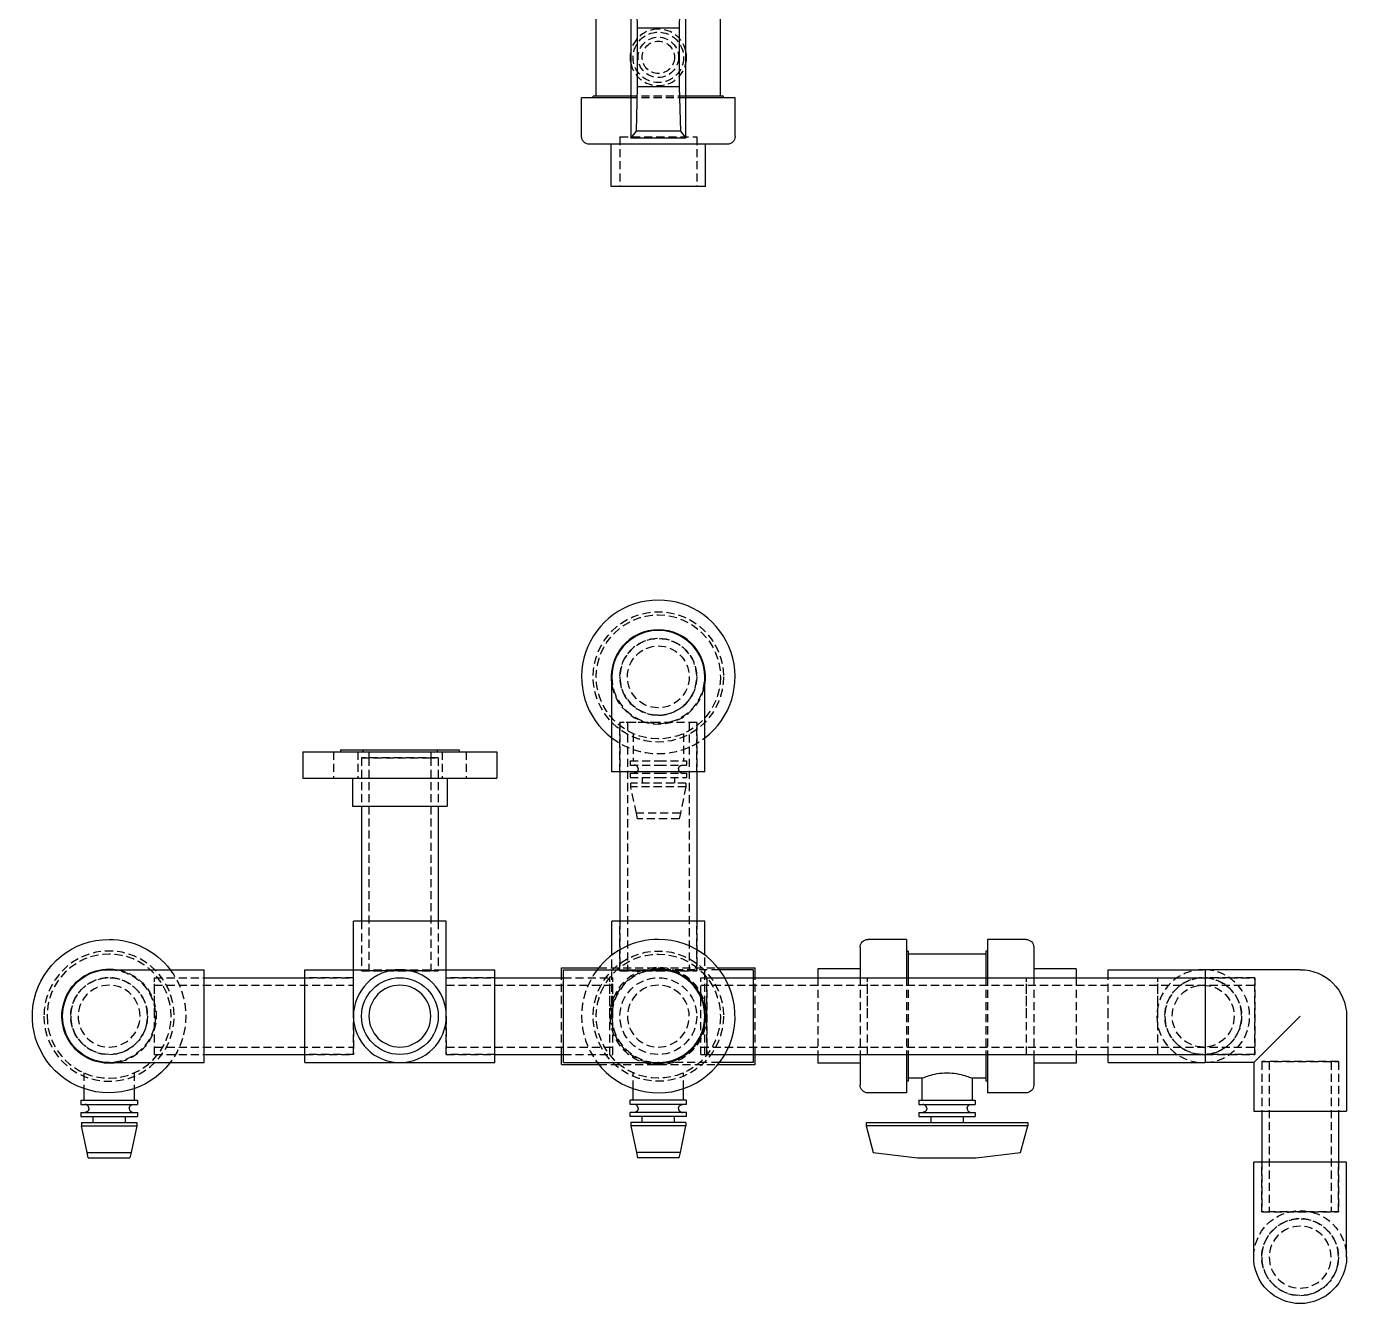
# Model space of a CAD drawing. Header units: inches. Extents: x 384 to 2495, y 344 to 1371.
# Drawn here: x 2203.48 to 2244.34, y 442.57 to 482.09 of the extents above; entities that cross this region are included whole.
import ezdxf

# ---------------------------------------------------------------- set-up
doc = ezdxf.new("R2010")
doc.units = ezdxf.units.IN
doc.header["$MEASUREMENT"] = 0
doc.linetypes.add('HIDDEN', pattern=[0.375, 0.25, -0.125])
doc.layers.add('HIDDEN', color=4, linetype='HIDDEN')
doc.layers.add('VISIBLE', color=7, linetype='Continuous')

msp = doc.modelspace()

# ---------------------------------------------------------------- linework, layer by layer
at = {"layer": 'HIDDEN'}
for p, q in [((2223.89, 479.931), (2222.18, 479.931)), ((2223.89, 479.881), (2222.18, 479.881)), ((2221.848, 478.672), (2224.223, 478.672)), ((2221.848, 478.672), (2221.848, 477.141)), ((2224.223, 478.672), (2224.223, 477.141)), ((2224.223, 460.555), (2221.848, 460.555)), ((2221.848, 460.555), (2221.848, 459.024)), ((2223.035, 460.555), (2221.848, 460.555)), ((2221.848, 459.024), (2221.848, 460.555)), ((2222.079, 460.555), (2222.079, 452.868)), ((2224.223, 460.555), (2223.035, 460.555)), ((2223.992, 460.555), (2223.992, 452.868)), ((2224.223, 460.555), (2224.223, 459.024)), ((2224.223, 459.024), (2224.223, 460.555)), ((2222.255, 460.207), (2222.255, 459.362)), ((2223.815, 460.207), (2223.815, 459.362)), ((2213.885, 459.706), (2213.885, 459.644)), ((2216.185, 459.706), (2216.185, 459.644)), ((2212.981, 459.644), (2212.981, 458.831)), ((2213.731, 459.644), (2213.731, 458.831)), ((2216.223, 459.456), (2213.848, 459.456)), ((2213.848, 459.456), (2213.848, 457.956)), ((2213.848, 459.456), (2215.875, 459.456)), ((2213.848, 459.456), (2213.848, 457.956)), ((2214.079, 459.644), (2214.079, 459.456)), ((2214.079, 459.456), (2214.079, 452.899)), ((2215.875, 459.456), (2216.223, 459.456)), ((2215.992, 459.644), (2215.992, 459.456)), ((2215.992, 459.456), (2215.992, 452.899)), ((2216.223, 459.456), (2216.223, 457.956)), ((2216.223, 459.456), (2216.223, 457.956)), ((2216.34, 459.644), (2216.34, 458.831)), ((2217.09, 459.644), (2217.09, 458.831)), ((2222.16, 459.362), (2223.035, 459.362)), ((2222.16, 459.362), (2222.16, 459.232)), ((2223.035, 459.362), (2223.91, 459.362)), ((2223.91, 459.362), (2223.91, 459.232)), ((2222.16, 459.232), (2223.035, 459.232)), ((2222.16, 458.982), (2223.035, 458.982)), ((2222.16, 458.982), (2222.16, 458.852)), ((2222.294, 459.231), (2222.285, 459.232)), ((2222.294, 458.982), (2222.285, 458.982)), ((2222.304, 459.23), (2222.294, 459.231)), ((2222.304, 458.983), (2222.294, 458.982)), ((2222.314, 459.228), (2222.304, 459.23)), ((2222.314, 458.985), (2222.304, 458.983)), ((2222.324, 459.226), (2222.314, 459.228)), ((2222.324, 458.988), (2222.314, 458.985)), ((2222.334, 459.222), (2222.324, 459.226)), ((2222.334, 458.992), (2222.324, 458.988)), ((2222.344, 459.217), (2222.334, 459.222)), ((2222.344, 458.996), (2222.334, 458.992)), ((2222.353, 459.211), (2222.344, 459.217)), ((2222.353, 459.002), (2222.344, 458.996)), ((2222.362, 459.205), (2222.353, 459.211)), ((2222.362, 459.008), (2222.353, 459.002)), ((2222.371, 459.198), (2222.362, 459.205)), ((2222.371, 459.016), (2222.362, 459.008)), ((2222.379, 459.19), (2222.371, 459.198)), ((2222.379, 459.024), (2222.371, 459.016)), ((2222.386, 459.18), (2222.379, 459.19)), ((2222.386, 459.033), (2222.379, 459.024)), ((2222.393, 459.17), (2222.386, 459.18)), ((2222.393, 459.043), (2222.386, 459.033)), ((2222.398, 459.16), (2222.393, 459.17)), ((2222.398, 459.054), (2222.393, 459.043)), ((2222.403, 459.148), (2222.398, 459.16)), ((2222.403, 459.065), (2222.398, 459.054)), ((2222.407, 459.137), (2222.403, 459.148)), ((2222.407, 459.077), (2222.403, 459.065)), ((2222.409, 459.125), (2222.407, 459.137)), ((2222.409, 459.089), (2222.407, 459.077)), ((2222.41, 459.113), (2222.409, 459.125)), ((2222.41, 459.101), (2222.409, 459.089)), ((2222.41, 459.113), (2222.41, 459.101)), ((2223.035, 459.232), (2223.91, 459.232)), ((2223.035, 458.982), (2223.91, 458.982)), ((2223.66, 459.113), (2223.661, 459.125)), ((2223.66, 459.113), (2223.66, 459.101)), ((2223.66, 459.101), (2223.661, 459.089)), ((2223.661, 459.125), (2223.664, 459.137)), ((2223.661, 459.089), (2223.664, 459.077)), ((2223.664, 459.137), (2223.667, 459.148)), ((2223.664, 459.077), (2223.667, 459.065)), ((2223.667, 459.148), (2223.672, 459.16)), ((2223.667, 459.065), (2223.672, 459.054)), ((2223.672, 459.16), (2223.678, 459.17)), ((2223.672, 459.054), (2223.678, 459.043)), ((2223.678, 459.17), (2223.684, 459.18)), ((2223.678, 459.043), (2223.684, 459.033)), ((2223.684, 459.18), (2223.692, 459.19)), ((2223.684, 459.033), (2223.692, 459.024)), ((2223.692, 459.19), (2223.699, 459.198)), ((2223.692, 459.024), (2223.699, 459.016)), ((2223.699, 459.198), (2223.708, 459.205)), ((2223.699, 459.016), (2223.708, 459.008)), ((2223.708, 459.205), (2223.717, 459.211)), ((2223.708, 459.008), (2223.717, 459.002)), ((2223.717, 459.211), (2223.727, 459.217)), ((2223.717, 459.002), (2223.727, 458.996)), ((2223.727, 459.217), (2223.737, 459.222)), ((2223.727, 458.996), (2223.737, 458.992)), ((2223.737, 459.222), (2223.747, 459.226)), ((2223.737, 458.992), (2223.747, 458.988)), ((2223.747, 459.226), (2223.757, 459.228)), ((2223.747, 458.988), (2223.757, 458.985)), ((2223.757, 459.228), (2223.766, 459.23)), ((2223.757, 458.985), (2223.766, 458.983)), ((2223.766, 459.23), (2223.776, 459.231)), ((2223.766, 458.983), (2223.776, 458.982)), ((2223.776, 459.231), (2223.785, 459.232)), ((2223.776, 458.982), (2223.785, 458.982)), ((2223.91, 458.982), (2223.91, 458.852)), ((2222.16, 458.852), (2223.035, 458.852)), ((2223.89, 458.672), (2222.18, 458.672)), ((2222.18, 458.562), (2222.18, 458.672)), ((2222.355, 457.74), (2222.18, 458.562)), ((2223.89, 458.562), (2222.18, 458.562)), ((2222.535, 458.852), (2222.535, 458.672)), ((2223.035, 458.852), (2223.91, 458.852)), ((2223.536, 458.852), (2223.536, 458.672)), ((2223.89, 458.562), (2223.716, 457.74)), ((2223.89, 458.672), (2223.89, 458.562)), ((2222.391, 457.572), (2222.355, 457.74)), ((2223.716, 457.74), (2222.355, 457.74)), ((2223.716, 457.74), (2223.68, 457.572)), ((2223.68, 457.572), (2222.391, 457.572)), ((2213.848, 454.399), (2213.848, 452.899)), ((2213.848, 454.399), (2213.848, 452.899)), ((2216.223, 454.399), (2216.223, 452.899)), ((2216.223, 454.399), (2216.223, 452.899)), ((2221.848, 454.399), (2221.848, 452.868)), ((2221.848, 452.868), (2221.848, 454.399)), ((2224.223, 454.399), (2224.223, 452.868)), ((2224.223, 452.868), (2224.223, 454.399)), ((2221.598, 451.462), (2221.598, 453.352)), ((2224.473, 452.649), (2224.473, 453.352)), ((2213.598, 452.899), (2213.848, 452.899)), ((2213.848, 452.899), (2216.223, 452.899)), ((2213.848, 452.899), (2213.848, 452.868)), ((2213.848, 452.868), (2213.848, 452.899)), ((2213.848, 452.899), (2216.223, 452.899)), ((2213.848, 452.868), (2216.223, 452.868)), ((2215.035, 452.868), (2213.848, 452.868)), ((2214.079, 452.899), (2214.079, 452.868)), ((2216.223, 452.868), (2215.035, 452.868)), ((2215.992, 452.899), (2215.992, 452.868)), ((2216.223, 452.899), (2216.223, 452.868)), ((2216.223, 452.868), (2216.223, 452.899)), ((2216.223, 452.899), (2216.473, 452.899)), ((2221.194, 452.962), (2223.035, 452.962)), ((2221.848, 452.868), (2224.223, 452.868)), ((2223.035, 452.868), (2221.848, 452.868)), ((2223.035, 452.962), (2224.877, 452.962)), ((2224.926, 452.899), (2223.035, 452.899)), ((2224.223, 452.868), (2223.035, 452.868)), ((2207.441, 450.274), (2207.441, 452.649)), ((2207.441, 452.649), (2208.973, 452.649)), ((2207.441, 451.462), (2207.441, 452.649)), ((2207.441, 452.649), (2208.973, 452.649)), ((2207.441, 452.418), (2213.598, 452.418)), ((2212.098, 452.649), (2213.598, 452.649)), ((2213.598, 452.649), (2212.098, 452.649)), ((2216.473, 452.649), (2217.973, 452.649)), ((2217.973, 452.649), (2216.473, 452.649)), ((2216.473, 452.418), (2221.629, 452.418)), ((2220.035, 451.462), (2220.035, 452.649)), ((2220.098, 452.649), (2221.629, 452.649)), ((2220.098, 452.649), (2221.629, 452.649)), ((2221.535, 450.274), (2221.535, 452.649)), ((2221.535, 451.462), (2221.535, 452.649)), ((2221.629, 450.274), (2221.629, 452.649)), ((2221.629, 451.462), (2221.629, 452.649)), ((2224.348, 450.274), (2224.348, 452.649)), ((2224.348, 452.649), (2225.973, 452.649)), ((2224.348, 452.418), (2241.494, 452.418)), ((2224.473, 451.462), (2224.473, 452.649)), ((2224.473, 452.649), (2225.973, 452.649)), ((2224.535, 452.649), (2224.535, 450.274)), ((2224.535, 451.462), (2224.535, 452.649)), ((2226.035, 451.462), (2226.035, 452.649)), ((2227.973, 452.649), (2227.973, 450.274)), ((2229.283, 452.649), (2229.283, 450.274)), ((2229.504, 450.274), (2229.504, 452.649)), ((2229.504, 451.462), (2229.504, 452.649)), ((2230.713, 452.649), (2230.713, 450.274)), ((2230.763, 452.649), (2230.763, 450.274)), ((2233.172, 452.649), (2233.172, 450.274)), ((2233.223, 452.649), (2233.223, 450.274)), ((2234.431, 450.274), (2234.431, 452.649)), ((2234.431, 451.462), (2234.431, 452.649)), ((2234.653, 452.649), (2234.653, 450.274)), ((2235.963, 452.649), (2235.963, 450.274)), ((2236.963, 451.462), (2236.963, 452.649)), ((2238.494, 450.274), (2238.494, 452.649)), ((2238.494, 451.462), (2238.494, 452.649)), ((2239.963, 452.649), (2241.494, 452.649)), ((2241.494, 452.649), (2239.963, 452.649)), ((2241.494, 451.462), (2241.494, 452.649)), ((2241.494, 452.649), (2241.494, 450.274)), ((2207.441, 450.274), (2207.441, 451.462)), ((2213.598, 450.274), (2213.598, 451.462)), ((2213.598, 451.462), (2213.598, 450.274)), ((2216.473, 450.274), (2216.473, 451.462)), ((2216.473, 451.462), (2216.473, 450.274)), ((2220.035, 450.274), (2220.035, 451.462)), ((2221.535, 450.274), (2221.535, 451.462)), ((2221.629, 450.274), (2221.629, 451.462)), ((2224.473, 450.274), (2224.473, 451.462)), ((2224.535, 450.274), (2224.535, 451.462)), ((2226.035, 450.274), (2226.035, 451.462)), ((2229.504, 450.274), (2229.504, 451.462)), ((2234.431, 450.274), (2234.431, 451.462)), ((2236.963, 450.274), (2236.963, 451.462)), ((2238.494, 450.274), (2238.494, 451.462)), ((2241.494, 450.274), (2241.494, 451.462)), ((2207.441, 450.505), (2213.598, 450.505)), ((2216.473, 450.505), (2221.629, 450.505)), ((2224.348, 450.505), (2241.494, 450.505)), ((2207.441, 450.274), (2208.973, 450.274)), ((2207.441, 450.274), (2208.973, 450.274)), ((2212.098, 450.274), (2213.598, 450.274)), ((2213.598, 450.274), (2212.098, 450.274)), ((2216.473, 450.274), (2217.973, 450.274)), ((2217.973, 450.274), (2216.473, 450.274)), ((2220.098, 450.274), (2221.629, 450.274)), ((2220.098, 450.274), (2221.629, 450.274)), ((2221.194, 449.962), (2223.035, 449.962)), ((2224.926, 450.024), (2223.035, 450.024)), ((2223.035, 449.962), (2224.877, 449.962)), ((2224.348, 450.274), (2225.973, 450.274)), ((2224.473, 450.274), (2225.973, 450.274)), ((2239.963, 450.274), (2241.494, 450.274)), ((2241.494, 450.274), (2239.963, 450.274)), ((2244.088, 450.055), (2241.713, 450.055)), ((2241.713, 450.055), (2241.713, 448.524)), ((2241.713, 450.055), (2244.088, 450.055)), ((2241.713, 450.055), (2241.713, 448.524)), ((2241.944, 450.055), (2241.944, 445.409)), ((2243.857, 450.055), (2243.857, 445.409)), ((2244.088, 450.055), (2244.088, 448.524)), ((2244.088, 450.055), (2244.088, 448.524)), ((2205.255, 449.707), (2205.255, 449.218)), ((2206.815, 449.707), (2206.815, 449.218)), ((2222.255, 449.218), (2222.255, 449.707)), ((2223.815, 449.218), (2223.815, 449.707)), ((2241.713, 446.94), (2241.713, 445.409)), ((2241.713, 445.409), (2241.713, 446.94)), ((2244.088, 446.94), (2244.088, 445.409)), ((2244.088, 445.409), (2244.088, 446.94)), ((2241.713, 445.409), (2244.088, 445.409)), ((2242.9, 445.409), (2241.713, 445.409)), ((2244.088, 445.409), (2242.9, 445.409))]:
    msp.add_line(p, q, dxfattribs=at)
for centre, radius in [((2223.035, 481.136), 0.78), ((2223.035, 481.136), 0.625), ((2223.035, 481.136), 0.5), ((2223.035, 461.962), 2.016), ((2223.035, 461.962), 1.92), ((2223.035, 461.962), 1.188), ((2223.035, 461.962), 0.957), ((2223.035, 451.462), 2.016), ((2223.035, 451.462), 1.92), ((2206.035, 451.462), 1.188), ((2223.035, 451.462), 1.188), ((2223.035, 451.462), 1.188), ((2239.9, 451.462), 1.188), ((2239.9, 451.462), 0.957), ((2242.9, 444.003), 1.188)]:
    msp.add_circle(centre, radius, dxfattribs=at)
at = {"layer": 'HIDDEN', "extrusion": (0, 0, -1)}
for centre, radius in [((-2223.035, 461.962), 1.188), ((-2206.035, 451.462), 2.016), ((-2206.035, 451.462), 1.92), ((-2223.035, 451.462), 1.5), ((-2206.035, 451.462), 1.188), ((-2206.035, 451.462), 0.957), ((-2223.035, 451.462), 0.957), ((-2239.9, 451.462), 1.188), ((-2242.9, 444.003), 1.188), ((-2242.9, 444.003), 0.957)]:
    msp.add_circle(centre, radius, dxfattribs=at)
at = {"layer": 'HIDDEN'}
for centre, radius, start, end in [((2223.035, 481.136), 0.875, 90, 167.7262), ((2223.035, 481.136), 0.875, 12.2738, 90), ((2223.035, 481.136), 0.875, 192.2738, 347.7262), ((2223.035, 461.962), 1.438, 180, 0), ((2223.035, 461.962), 1.46, 190.0719, 349.9281), ((2223.035, 461.962), 2.375, 232.7522, 307.2478), ((2223.035, 451.462), 2.375, 142.7522, 217.2478), ((2223.035, 451.462), 1.46, 100.0719, 259.9281), ((2223.035, 451.462), 1.438, 90, 270), ((2239.9, 451.462), 1.438, 90, 270), ((2239.9, 451.462), 1.438, 272.4919, 87.5081)]:
    msp.add_arc(centre, radius, start, end, dxfattribs=at)
at = {"layer": 'HIDDEN', "extrusion": (0, 0, -1)}
for centre, radius, start, end in [((-2206.035, 451.462), 1.438, 90, 270), ((-2206.035, 451.462), 1.46, 100.0719, 259.9281), ((-2206.035, 451.462), 2.375, 142.7522, 217.2478), ((-2242.9, 444.003), 1.438, 0, 180)]:
    msp.add_arc(centre, radius, start, end, dxfattribs=at)
at = {"layer": 'VISIBLE'}
for p, q in [((2222.18, 483.636), (2222.18, 478.636)), ((2222.391, 482.045), (2222.355, 483.416)), ((2223.716, 483.416), (2223.68, 482.045)), ((2223.89, 478.636), (2223.89, 483.636)), ((2221.115, 479.931), (2221.115, 482.341)), ((2224.955, 479.931), (2224.955, 482.341)), ((2222.391, 480.227), (2222.391, 482.045)), ((2223.68, 482.045), (2222.391, 482.045)), ((2223.68, 482.045), (2223.68, 480.227)), ((2222.355, 478.856), (2222.391, 480.227)), ((2223.68, 480.227), (2222.391, 480.227)), ((2223.68, 480.227), (2223.716, 478.856)), ((2222.18, 479.881), (2220.66, 479.881)), ((2220.66, 478.688), (2220.66, 479.881)), ((2222.18, 479.931), (2221.019, 479.931)), ((2221.019, 479.881), (2221.019, 479.931)), ((2225.051, 479.931), (2223.89, 479.931)), ((2225.41, 479.881), (2223.89, 479.881)), ((2225.051, 479.881), (2225.051, 479.931)), ((2225.41, 478.688), (2225.41, 479.881)), ((2222.18, 478.636), (2222.355, 478.856)), ((2223.89, 478.636), (2222.18, 478.636)), ((2223.716, 478.856), (2222.355, 478.856)), ((2223.716, 478.856), (2223.89, 478.636)), ((2225.173, 478.451), (2220.898, 478.451)), ((2221.575, 477.141), (2221.575, 478.451)), ((2224.495, 477.141), (2224.495, 478.451)), ((2224.495, 477.141), (2221.575, 477.141)), ((2221.598, 459.024), (2221.598, 461.962)), ((2224.473, 459.024), (2224.473, 461.962)), ((2213.2, 459.706), (2216.333, 459.706)), ((2213.2, 459.706), (2213.2, 459.644)), ((2216.333, 459.706), (2216.87, 459.706)), ((2216.87, 459.706), (2216.87, 459.644)), ((2212.035, 459.644), (2217.156, 459.644)), ((2212.035, 459.644), (2212.035, 458.831)), ((2217.156, 459.644), (2218.035, 459.644)), ((2218.035, 459.644), (2218.035, 458.831)), ((2223.035, 459.024), (2221.598, 459.024)), ((2221.848, 459.024), (2221.848, 454.399)), ((2224.473, 459.024), (2223.035, 459.024)), ((2224.223, 459.024), (2224.223, 454.399)), ((2212.035, 458.831), (2217.156, 458.831)), ((2213.566, 458.831), (2213.566, 457.956)), ((2216.504, 458.831), (2216.504, 457.956)), ((2217.156, 458.831), (2218.035, 458.831)), ((2213.566, 457.956), (2216.074, 457.956)), ((2213.848, 457.956), (2213.848, 454.399)), ((2216.074, 457.956), (2216.504, 457.956)), ((2216.223, 457.956), (2216.223, 454.399)), ((2216.473, 454.399), (2213.598, 454.399)), ((2213.598, 451.462), (2213.598, 454.399)), ((2216.473, 451.462), (2216.473, 454.399)), ((2223.035, 454.399), (2221.598, 454.399)), ((2221.598, 453.352), (2221.598, 454.399)), ((2224.473, 454.399), (2223.035, 454.399)), ((2224.473, 453.352), (2224.473, 454.399)), ((2229.283, 453.599), (2229.283, 452.649)), ((2230.713, 453.837), (2229.52, 453.837)), ((2230.713, 453.837), (2230.713, 452.649)), ((2233.223, 453.837), (2233.223, 452.649)), ((2234.415, 453.837), (2233.223, 453.837)), ((2234.653, 453.599), (2234.653, 452.649)), ((2230.763, 453.478), (2230.713, 453.478)), ((2230.763, 453.478), (2230.763, 452.649)), ((2233.172, 453.382), (2230.763, 453.382)), ((2233.172, 453.478), (2233.172, 452.649)), ((2233.223, 453.478), (2233.172, 453.478)), ((2206.035, 452.899), (2208.973, 452.899)), ((2208.973, 451.462), (2208.973, 452.899)), ((2212.098, 451.462), (2212.098, 452.899)), ((2212.098, 452.899), (2213.598, 452.899)), ((2216.473, 452.899), (2217.973, 452.899)), ((2217.973, 451.462), (2217.973, 452.899)), ((2220.035, 452.649), (2220.035, 452.962)), ((2220.035, 452.962), (2221.194, 452.962)), ((2220.098, 451.462), (2220.098, 452.899)), ((2220.098, 452.899), (2223.035, 452.899)), ((2224.877, 452.962), (2226.035, 452.962)), ((2225.973, 452.899), (2224.926, 452.899)), ((2225.973, 452.899), (2225.973, 451.462)), ((2226.035, 452.649), (2226.035, 452.962)), ((2227.973, 452.922), (2227.973, 452.649)), ((2229.283, 452.922), (2227.973, 452.922)), ((2235.963, 452.922), (2234.653, 452.922)), ((2235.963, 452.922), (2235.963, 452.649)), ((2236.963, 452.649), (2236.963, 452.899)), ((2236.963, 452.899), (2239.9, 452.899)), ((2239.963, 452.899), (2239.963, 450.024)), ((2242.9, 452.899), (2239.963, 452.899)), ((2208.973, 452.649), (2212.098, 452.649)), ((2217.973, 452.649), (2220.098, 452.649)), ((2225.973, 452.649), (2239.963, 452.649)), ((2208.973, 450.024), (2208.973, 451.462)), ((2212.098, 450.024), (2212.098, 451.462)), ((2217.973, 450.024), (2217.973, 451.462)), ((2220.098, 450.024), (2220.098, 451.462)), ((2225.973, 451.462), (2225.973, 450.024)), ((2242.9, 451.462), (2241.463, 450.024)), ((2244.338, 451.462), (2244.338, 448.524)), ((2206.035, 450.024), (2208.973, 450.024)), ((2208.973, 450.274), (2212.098, 450.274)), ((2212.098, 450.024), (2217.973, 450.024)), ((2217.973, 450.274), (2220.098, 450.274)), ((2220.035, 449.962), (2220.035, 450.274)), ((2220.035, 449.962), (2221.194, 449.962)), ((2220.098, 450.024), (2223.035, 450.024)), ((2224.877, 449.962), (2226.035, 449.962)), ((2225.973, 450.024), (2224.926, 450.024)), ((2225.973, 450.274), (2239.963, 450.274)), ((2226.035, 449.962), (2226.035, 450.274)), ((2227.973, 450.274), (2227.973, 450.002)), ((2229.283, 450.002), (2227.973, 450.002)), ((2229.283, 450.274), (2229.283, 449.324)), ((2230.713, 450.274), (2230.713, 449.087)), ((2230.763, 450.274), (2230.763, 449.446)), ((2233.172, 450.274), (2233.172, 449.446)), ((2233.223, 450.274), (2233.223, 449.087)), ((2234.653, 450.274), (2234.653, 449.324)), ((2235.963, 450.002), (2234.653, 450.002)), ((2235.963, 450.274), (2235.963, 450.002)), ((2236.963, 450.024), (2236.963, 450.274)), ((2236.963, 450.024), (2239.9, 450.024)), ((2241.463, 450.024), (2239.963, 450.024)), ((2241.463, 450.024), (2241.463, 448.524)), ((2231.188, 449.542), (2230.763, 449.542)), ((2231.188, 449.542), (2231.188, 448.862)), ((2232.748, 449.542), (2232.748, 448.862)), ((2233.172, 449.542), (2232.748, 449.542)), ((2205.255, 449.218), (2205.255, 448.862)), ((2206.815, 449.218), (2206.815, 448.862)), ((2222.255, 448.862), (2222.255, 449.218)), ((2223.815, 448.862), (2223.815, 449.218)), ((2230.713, 449.087), (2229.52, 449.087)), ((2230.763, 449.446), (2230.713, 449.446)), ((2233.223, 449.446), (2233.172, 449.446)), ((2234.415, 449.087), (2233.223, 449.087)), ((2205.16, 448.862), (2206.91, 448.862)), ((2205.16, 448.862), (2205.16, 448.732)), ((2205.16, 448.732), (2206.91, 448.732)), ((2205.294, 448.731), (2205.285, 448.732)), ((2205.304, 448.73), (2205.294, 448.731)), ((2205.314, 448.728), (2205.304, 448.73)), ((2205.324, 448.726), (2205.314, 448.728)), ((2205.334, 448.722), (2205.324, 448.726)), ((2205.344, 448.717), (2205.334, 448.722)), ((2205.353, 448.711), (2205.344, 448.717)), ((2205.362, 448.705), (2205.353, 448.711)), ((2205.371, 448.698), (2205.362, 448.705)), ((2205.379, 448.69), (2205.371, 448.698)), ((2205.386, 448.68), (2205.379, 448.69)), ((2205.393, 448.67), (2205.386, 448.68)), ((2205.398, 448.66), (2205.393, 448.67)), ((2206.672, 448.66), (2206.678, 448.67)), ((2206.678, 448.67), (2206.684, 448.68)), ((2206.684, 448.68), (2206.692, 448.69)), ((2206.692, 448.69), (2206.699, 448.698)), ((2206.699, 448.698), (2206.708, 448.705)), ((2206.708, 448.705), (2206.717, 448.711)), ((2206.717, 448.711), (2206.727, 448.717)), ((2206.727, 448.717), (2206.737, 448.722)), ((2206.737, 448.722), (2206.747, 448.726)), ((2206.747, 448.726), (2206.757, 448.728)), ((2206.757, 448.728), (2206.766, 448.73)), ((2206.766, 448.73), (2206.776, 448.731)), ((2206.776, 448.731), (2206.785, 448.732)), ((2206.91, 448.862), (2206.91, 448.732)), ((2223.91, 448.862), (2222.16, 448.862)), ((2222.16, 448.732), (2222.16, 448.862)), ((2223.91, 448.732), (2222.16, 448.732)), ((2222.294, 448.731), (2222.285, 448.732)), ((2222.304, 448.73), (2222.294, 448.731)), ((2222.314, 448.728), (2222.304, 448.73)), ((2222.324, 448.726), (2222.314, 448.728)), ((2222.334, 448.722), (2222.324, 448.726)), ((2222.344, 448.717), (2222.334, 448.722)), ((2222.353, 448.711), (2222.344, 448.717)), ((2222.362, 448.705), (2222.353, 448.711)), ((2222.371, 448.698), (2222.362, 448.705)), ((2222.379, 448.69), (2222.371, 448.698)), ((2222.386, 448.68), (2222.379, 448.69)), ((2222.393, 448.67), (2222.386, 448.68)), ((2222.398, 448.66), (2222.393, 448.67)), ((2223.672, 448.66), (2223.678, 448.67)), ((2223.678, 448.67), (2223.684, 448.68)), ((2223.684, 448.68), (2223.692, 448.69)), ((2223.692, 448.69), (2223.699, 448.698)), ((2223.699, 448.698), (2223.708, 448.705)), ((2223.708, 448.705), (2223.717, 448.711)), ((2223.717, 448.711), (2223.727, 448.717)), ((2223.727, 448.717), (2223.737, 448.722)), ((2223.737, 448.722), (2223.747, 448.726)), ((2223.747, 448.726), (2223.757, 448.728)), ((2223.757, 448.728), (2223.766, 448.73)), ((2223.766, 448.73), (2223.776, 448.731)), ((2223.776, 448.731), (2223.785, 448.732)), ((2223.91, 448.732), (2223.91, 448.862)), ((2231.093, 448.862), (2232.843, 448.862)), ((2231.093, 448.862), (2231.093, 448.732)), ((2231.093, 448.732), (2232.843, 448.732)), ((2231.227, 448.731), (2231.218, 448.732)), ((2231.236, 448.73), (2231.227, 448.731)), ((2231.246, 448.728), (2231.236, 448.73)), ((2231.256, 448.726), (2231.246, 448.728)), ((2231.266, 448.722), (2231.256, 448.726)), ((2231.276, 448.717), (2231.266, 448.722)), ((2231.286, 448.711), (2231.276, 448.717)), ((2231.295, 448.705), (2231.286, 448.711)), ((2231.303, 448.698), (2231.295, 448.705)), ((2231.311, 448.69), (2231.303, 448.698)), ((2231.319, 448.68), (2231.311, 448.69)), ((2231.325, 448.67), (2231.319, 448.68)), ((2231.331, 448.66), (2231.325, 448.67)), ((2232.604, 448.66), (2232.61, 448.67)), ((2232.61, 448.67), (2232.617, 448.68)), ((2232.617, 448.68), (2232.624, 448.69)), ((2232.624, 448.69), (2232.632, 448.698)), ((2232.632, 448.698), (2232.64, 448.705)), ((2232.64, 448.705), (2232.65, 448.711)), ((2232.65, 448.711), (2232.659, 448.717)), ((2232.659, 448.717), (2232.669, 448.722)), ((2232.669, 448.722), (2232.679, 448.726)), ((2232.679, 448.726), (2232.689, 448.728)), ((2232.689, 448.728), (2232.699, 448.73)), ((2232.699, 448.73), (2232.709, 448.731)), ((2232.709, 448.731), (2232.718, 448.732)), ((2232.843, 448.862), (2232.843, 448.732)), ((2205.16, 448.482), (2206.91, 448.482)), ((2205.16, 448.482), (2205.16, 448.352)), ((2205.16, 448.352), (2206.91, 448.352)), ((2205.294, 448.482), (2205.285, 448.482)), ((2205.304, 448.483), (2205.294, 448.482)), ((2205.314, 448.485), (2205.304, 448.483)), ((2205.324, 448.488), (2205.314, 448.485)), ((2205.334, 448.492), (2205.324, 448.488)), ((2205.344, 448.496), (2205.334, 448.492)), ((2205.353, 448.502), (2205.344, 448.496)), ((2205.362, 448.508), (2205.353, 448.502)), ((2205.371, 448.516), (2205.362, 448.508)), ((2205.379, 448.524), (2205.371, 448.516)), ((2205.386, 448.533), (2205.379, 448.524)), ((2205.393, 448.543), (2205.386, 448.533)), ((2205.398, 448.554), (2205.393, 448.543)), ((2205.403, 448.648), (2205.398, 448.66)), ((2205.403, 448.565), (2205.398, 448.554)), ((2205.407, 448.637), (2205.403, 448.648)), ((2205.407, 448.577), (2205.403, 448.565)), ((2205.409, 448.625), (2205.407, 448.637)), ((2205.409, 448.589), (2205.407, 448.577)), ((2205.41, 448.613), (2205.409, 448.625)), ((2205.41, 448.601), (2205.409, 448.589)), ((2205.41, 448.613), (2205.41, 448.601)), ((2205.535, 448.352), (2205.535, 448.172)), ((2206.536, 448.352), (2206.536, 448.172)), ((2206.66, 448.613), (2206.661, 448.625)), ((2206.66, 448.613), (2206.66, 448.601)), ((2206.66, 448.601), (2206.661, 448.589)), ((2206.661, 448.625), (2206.664, 448.637)), ((2206.661, 448.589), (2206.664, 448.577)), ((2206.664, 448.637), (2206.667, 448.648)), ((2206.664, 448.577), (2206.667, 448.565)), ((2206.667, 448.648), (2206.672, 448.66)), ((2206.667, 448.565), (2206.672, 448.554)), ((2206.672, 448.554), (2206.678, 448.543)), ((2206.678, 448.543), (2206.684, 448.533)), ((2206.684, 448.533), (2206.692, 448.524)), ((2206.692, 448.524), (2206.699, 448.516)), ((2206.699, 448.516), (2206.708, 448.508)), ((2206.708, 448.508), (2206.717, 448.502)), ((2206.717, 448.502), (2206.727, 448.496)), ((2206.727, 448.496), (2206.737, 448.492)), ((2206.737, 448.492), (2206.747, 448.488)), ((2206.747, 448.488), (2206.757, 448.485)), ((2206.757, 448.485), (2206.766, 448.483)), ((2206.766, 448.483), (2206.776, 448.482)), ((2206.776, 448.482), (2206.785, 448.482)), ((2206.91, 448.482), (2206.91, 448.352)), ((2223.91, 448.482), (2222.16, 448.482)), ((2222.16, 448.352), (2222.16, 448.482)), ((2223.91, 448.352), (2222.16, 448.352)), ((2222.294, 448.482), (2222.285, 448.482)), ((2222.304, 448.483), (2222.294, 448.482)), ((2222.314, 448.485), (2222.304, 448.483)), ((2222.324, 448.488), (2222.314, 448.485)), ((2222.334, 448.492), (2222.324, 448.488)), ((2222.344, 448.496), (2222.334, 448.492)), ((2222.353, 448.502), (2222.344, 448.496)), ((2222.362, 448.508), (2222.353, 448.502)), ((2222.371, 448.516), (2222.362, 448.508)), ((2222.379, 448.524), (2222.371, 448.516)), ((2222.386, 448.533), (2222.379, 448.524)), ((2222.393, 448.543), (2222.386, 448.533)), ((2222.398, 448.554), (2222.393, 448.543)), ((2222.403, 448.648), (2222.398, 448.66)), ((2222.403, 448.565), (2222.398, 448.554)), ((2222.407, 448.637), (2222.403, 448.648)), ((2222.407, 448.577), (2222.403, 448.565)), ((2222.409, 448.625), (2222.407, 448.637)), ((2222.409, 448.589), (2222.407, 448.577)), ((2222.41, 448.613), (2222.409, 448.625)), ((2222.41, 448.601), (2222.409, 448.589)), ((2222.41, 448.601), (2222.41, 448.613)), ((2222.535, 448.172), (2222.535, 448.352)), ((2223.536, 448.172), (2223.536, 448.352)), ((2223.66, 448.613), (2223.661, 448.625)), ((2223.66, 448.601), (2223.66, 448.613)), ((2223.66, 448.601), (2223.661, 448.589)), ((2223.661, 448.625), (2223.664, 448.637)), ((2223.661, 448.589), (2223.664, 448.577)), ((2223.664, 448.637), (2223.667, 448.648)), ((2223.664, 448.577), (2223.667, 448.565)), ((2223.667, 448.648), (2223.672, 448.66)), ((2223.667, 448.565), (2223.672, 448.554)), ((2223.672, 448.554), (2223.678, 448.543)), ((2223.678, 448.543), (2223.684, 448.533)), ((2223.684, 448.533), (2223.692, 448.524)), ((2223.692, 448.524), (2223.699, 448.516)), ((2223.699, 448.516), (2223.708, 448.508)), ((2223.708, 448.508), (2223.717, 448.502)), ((2223.717, 448.502), (2223.727, 448.496)), ((2223.727, 448.496), (2223.737, 448.492)), ((2223.737, 448.492), (2223.747, 448.488)), ((2223.747, 448.488), (2223.757, 448.485)), ((2223.757, 448.485), (2223.766, 448.483)), ((2223.766, 448.483), (2223.776, 448.482)), ((2223.776, 448.482), (2223.785, 448.482)), ((2223.91, 448.352), (2223.91, 448.482)), ((2231.093, 448.482), (2232.843, 448.482)), ((2231.093, 448.482), (2231.093, 448.352)), ((2231.093, 448.352), (2232.843, 448.352)), ((2231.227, 448.482), (2231.218, 448.482)), ((2231.236, 448.483), (2231.227, 448.482)), ((2231.246, 448.485), (2231.236, 448.483)), ((2231.256, 448.488), (2231.246, 448.485)), ((2231.266, 448.492), (2231.256, 448.488)), ((2231.276, 448.496), (2231.266, 448.492)), ((2231.286, 448.502), (2231.276, 448.496)), ((2231.295, 448.508), (2231.286, 448.502)), ((2231.303, 448.516), (2231.295, 448.508)), ((2231.311, 448.524), (2231.303, 448.516)), ((2231.319, 448.533), (2231.311, 448.524)), ((2231.325, 448.543), (2231.319, 448.533)), ((2231.331, 448.554), (2231.325, 448.543)), ((2231.336, 448.648), (2231.331, 448.66)), ((2231.336, 448.565), (2231.331, 448.554)), ((2231.339, 448.637), (2231.336, 448.648)), ((2231.339, 448.577), (2231.336, 448.565)), ((2231.341, 448.625), (2231.339, 448.637)), ((2231.341, 448.589), (2231.339, 448.577)), ((2231.343, 448.613), (2231.341, 448.625)), ((2231.343, 448.601), (2231.341, 448.589)), ((2231.343, 448.613), (2231.343, 448.601)), ((2231.467, 448.352), (2231.467, 448.172)), ((2232.468, 448.352), (2232.468, 448.172)), ((2232.593, 448.613), (2232.594, 448.625)), ((2232.593, 448.613), (2232.593, 448.601)), ((2232.593, 448.601), (2232.594, 448.589)), ((2232.594, 448.625), (2232.596, 448.637)), ((2232.594, 448.589), (2232.596, 448.577)), ((2232.596, 448.637), (2232.6, 448.648)), ((2232.596, 448.577), (2232.6, 448.565)), ((2232.6, 448.648), (2232.604, 448.66)), ((2232.6, 448.565), (2232.604, 448.554)), ((2232.604, 448.554), (2232.61, 448.543)), ((2232.61, 448.543), (2232.617, 448.533)), ((2232.617, 448.533), (2232.624, 448.524)), ((2232.624, 448.524), (2232.632, 448.516)), ((2232.632, 448.516), (2232.64, 448.508)), ((2232.64, 448.508), (2232.65, 448.502)), ((2232.65, 448.502), (2232.659, 448.496)), ((2232.659, 448.496), (2232.669, 448.492)), ((2232.669, 448.492), (2232.679, 448.488)), ((2232.679, 448.488), (2232.689, 448.485)), ((2232.689, 448.485), (2232.699, 448.483)), ((2232.699, 448.483), (2232.709, 448.482)), ((2232.709, 448.482), (2232.718, 448.482)), ((2232.843, 448.482), (2232.843, 448.352)), ((2241.463, 448.524), (2244.338, 448.524)), ((2241.713, 448.524), (2241.713, 446.94)), ((2244.088, 448.524), (2244.088, 446.94)), ((2205.18, 448.172), (2206.89, 448.172)), ((2205.18, 448.172), (2205.18, 448.062)), ((2205.18, 448.062), (2206.89, 448.062)), ((2205.355, 447.24), (2205.18, 448.062)), ((2206.89, 448.062), (2206.716, 447.24)), ((2206.89, 448.172), (2206.89, 448.062)), ((2223.89, 448.172), (2222.18, 448.172)), ((2222.18, 448.172), (2222.18, 448.062)), ((2222.18, 448.062), (2222.355, 447.24)), ((2223.89, 448.062), (2222.18, 448.062)), ((2223.716, 447.24), (2223.89, 448.062)), ((2223.89, 448.172), (2223.89, 448.062)), ((2229.468, 448.172), (2234.468, 448.172)), ((2229.468, 448.172), (2229.468, 448.062)), ((2229.468, 448.062), (2229.688, 447.24)), ((2234.468, 448.062), (2229.468, 448.062)), ((2234.247, 447.24), (2234.468, 448.062)), ((2234.468, 448.172), (2234.468, 448.062)), ((2205.391, 447.072), (2205.355, 447.24)), ((2205.355, 447.24), (2206.716, 447.24)), ((2205.391, 447.072), (2206.68, 447.072)), ((2206.716, 447.24), (2206.68, 447.072)), ((2222.355, 447.24), (2222.391, 447.072)), ((2223.716, 447.24), (2222.355, 447.24)), ((2223.68, 447.072), (2222.391, 447.072)), ((2223.68, 447.072), (2223.716, 447.24)), ((2229.688, 447.24), (2231.059, 447.072)), ((2231.059, 447.072), (2232.877, 447.072)), ((2232.877, 447.072), (2234.247, 447.24)), ((2242.9, 446.94), (2241.463, 446.94)), ((2241.463, 444.003), (2241.463, 446.94)), ((2244.338, 446.94), (2242.9, 446.94)), ((2244.338, 444.003), (2244.338, 446.94))]:
    msp.add_line(p, q, dxfattribs=at)
at = {"layer": 'VISIBLE', "extrusion": (0, 0, -1)}
for radius in [1.438, 0.957]:
    msp.add_circle((-2215.035, 451.462), radius, dxfattribs=at)
at = {"layer": 'VISIBLE'}
msp.add_circle((2215.035, 451.462), 1.188, dxfattribs=at)
for centre, radius, start, end in [((2223.035, 481.136), 0.875, 167.7262, 192.2738), ((2223.035, 481.136), 0.875, 347.7262, 12.2738), ((2223.035, 461.962), 2.375, 90, 232.7522), ((2223.035, 461.962), 2.375, 307.2478, 90), ((2223.035, 461.962), 1.46, 90, 190.0719), ((2223.035, 461.962), 1.438, 0, 180), ((2223.035, 461.962), 1.46, 349.9281, 90), ((2223.035, 451.462), 2.375, 90, 142.7522), ((2223.035, 451.462), 2.375, 217.2478, 90), ((2223.035, 451.462), 1.46, 90, 100.0719), ((2223.035, 451.462), 1.46, 259.9281, 90), ((2223.035, 451.462), 1.438, 270, 90), ((2239.9, 451.462), 1.438, 87.5081, 90), ((2239.9, 451.462), 1.438, 270, 272.4919)]:
    msp.add_arc(centre, radius, start, end, dxfattribs=at)
at = {"layer": 'VISIBLE', "extrusion": (0, 0, -1)}
for centre, radius, start, end in [((-2220.898, 478.688), 0.238, 270, 360), ((-2225.173, 478.688), 0.238, 180, 270), ((-2206.035, 451.462), 2.375, 217.2478, 90), ((-2206.035, 451.462), 2.375, 90, 142.7522), ((-2229.52, 453.599), 0.238, 0, 90), ((-2234.415, 453.599), 0.238, 90, 180), ((-2206.035, 451.462), 1.46, 259.9281, 90), ((-2206.035, 451.462), 1.438, 270, 90), ((-2206.035, 451.462), 1.46, 90, 100.0719), ((-2242.9, 451.462), 1.438, 90, 180), ((-2229.52, 449.324), 0.238, 270, 360), ((-2234.415, 449.324), 0.238, 180, 270), ((-2242.9, 444.003), 1.438, 180, 0)]:
    msp.add_arc(centre, radius, start, end, dxfattribs=at)
at = {"layer": 'VISIBLE'}
for points, knots in [([(2231.188, 449.542), (2231.188, 449.542), (2231.208, 449.55), (2231.288, 449.58), (2231.348, 449.602), (2231.485, 449.643), (2231.572, 449.666), (2231.763, 449.698), (2231.868, 449.707), (2231.968, 449.707)], [3.57108, 3.57108, 3.57108, 3.57108, 3.868508, 3.868508, 4.165937, 4.165937, 4.463688, 4.463688, 4.761439, 4.761439, 4.761439, 4.761439]), ([(2231.968, 449.707), (2232.067, 449.707), (2232.172, 449.698), (2232.364, 449.666), (2232.451, 449.643), (2232.588, 449.602), (2232.648, 449.58), (2232.728, 449.55), (2232.748, 449.542), (2232.748, 449.542)], [0, 0, 0, 0, 0.297751, 0.297751, 0.595502, 0.595502, 0.892931, 0.892931, 1.19036, 1.19036, 1.19036, 1.19036])]:
    msp.add_open_spline(points, degree=3, knots=knots, dxfattribs=at)

doc.saveas('drawing.dxf')
